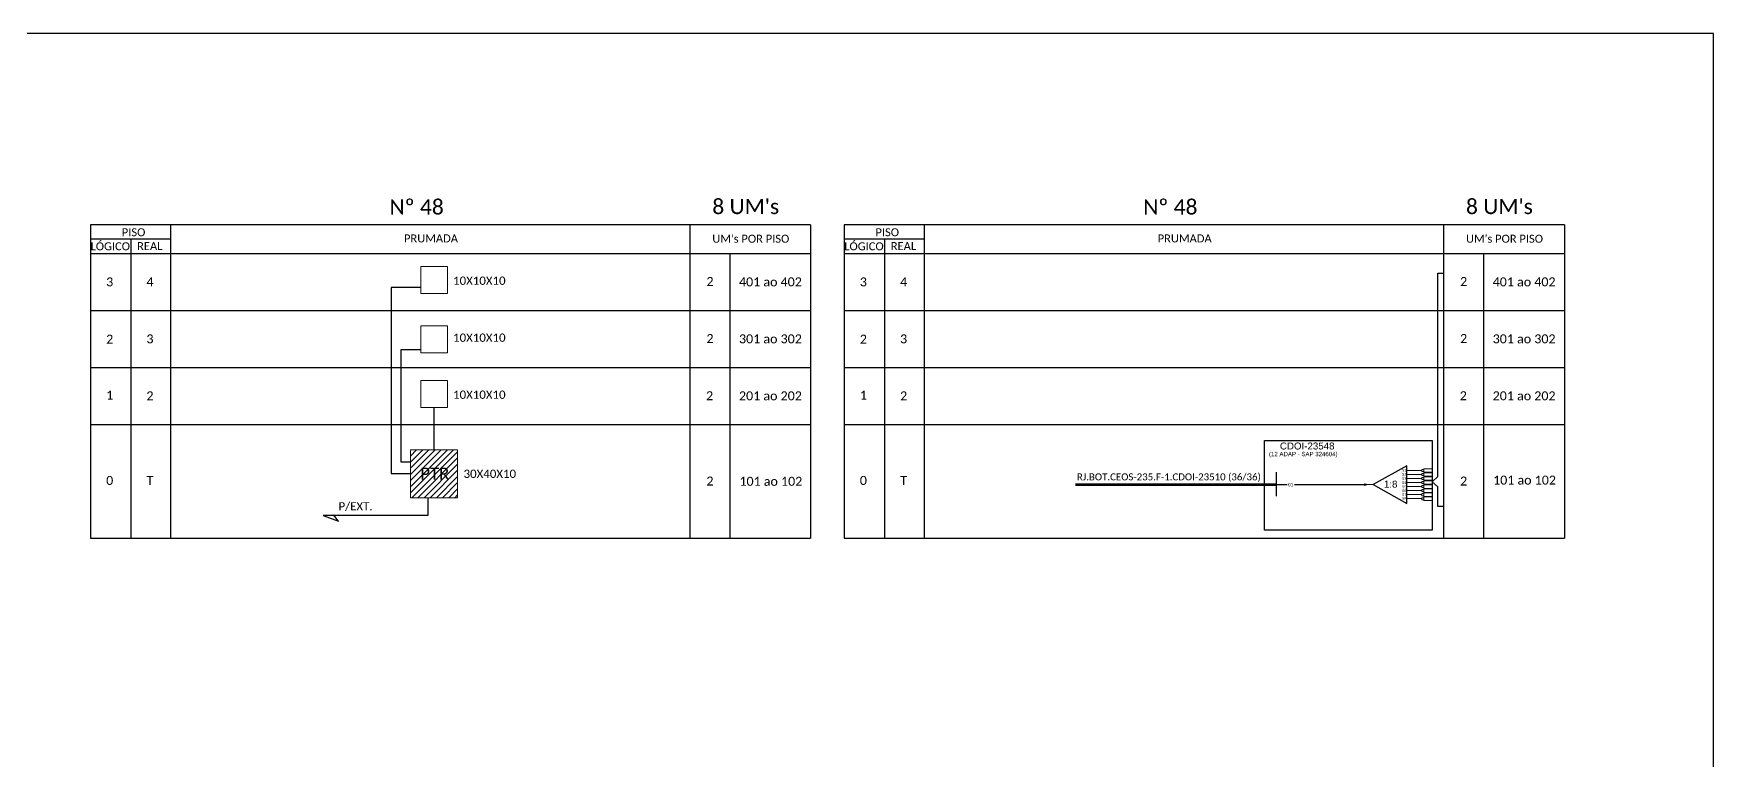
# Model space of a CAD drawing. Header units: metres. Extents: x -1286 to -445, y -500 to 94.
# Drawn here: x -927.8 to -445.1, y -114.6 to 94.2 of the extents above; entities that cross this region are included whole.
import ezdxf
from ezdxf.enums import TextEntityAlignment as Align

# ---------------------------------------------------------------- set-up
doc = ezdxf.new("R2010")
doc.units = ezdxf.units.M
doc.styles.add('ARIAL', font='arial.ttf')
doc.styles.add('WMF-Calibri0', font='calibri.ttf')

# ---------------------------------------------------------------- blocks, each defined once
blk = doc.blocks.new('SPLT_1-8_SC-APC')
at = {"color": 1}
blk.add_lwpolyline([(-7.37, -2.1), (-17.04, -7.55), (-7.37, -13), (-7.37, -2.1)], dxfattribs=at)
at = {"color": 3, "lineweight": 0}
for points in [[(-2.99, -3.51), (-7.37, -3.51)], [(-7.37, -4.66), (-2.99, -4.66)], [(-2.41, -3.02), (-2.41, -4)], [(-2.41, -3.02), (0, -3.02)], [(-2.41, -4), (0, -4)], [(-2.41, -4.17), (-2.41, -5.16)], [(-2.41, -4.17), (0, -4.17)], [(-7.37, -5.82), (-2.99, -5.82)], [(-7.37, -6.97), (-2.99, -6.97)], [(-7.37, -8.12), (-2.99, -8.12)], [(-7.37, -9.28), (-2.99, -9.28)], [(-2.41, -5.16), (0, -5.16)], [(-2.41, -5.32), (-2.41, -6.31)], [(-2.41, -5.32), (0, -5.32)], [(-2.41, -6.31), (0, -6.31)], [(-2.41, -6.48), (-2.41, -7.46)], [(-2.41, -6.48), (0, -6.48)], [(-2.41, -7.46), (0, -7.46)], [(-2.41, -7.63), (-2.41, -8.62)], [(-2.41, -7.63), (0, -7.63)], [(-2.41, -8.62), (0, -8.62)], [(-2.41, -8.78), (-2.41, -9.77)], [(-2.41, -8.78), (0, -8.78)], [(-7.37, -10.43), (-2.99, -10.43)], [(-7.37, -11.58), (-2.99, -11.58)], [(-2.41, -9.77), (0, -9.77)], [(-2.41, -9.94), (-2.41, -10.92)], [(-2.41, -9.94), (0, -9.94)], [(-2.41, -10.92), (0, -10.92)], [(-2.41, -11.09), (-2.41, -12.08)], [(-2.41, -11.09), (0, -11.09)], [(-2.41, -12.08), (0, -12.08)]]:
    blk.add_lwpolyline(points, dxfattribs=at)
for points in [[(-2.99, -3.22), (-2.41, -3.22), (-2.41, -3.8), (-2.99, -3.8)], [(-2.99, -4.38), (-2.41, -4.38), (-2.41, -4.95), (-2.99, -4.95)], [(-2.99, -5.53), (-2.41, -5.53), (-2.41, -6.1), (-2.99, -6.1)], [(-2.99, -6.68), (-2.41, -6.68), (-2.41, -7.26), (-2.99, -7.26)], [(-2.99, -7.84), (-2.41, -7.84), (-2.41, -8.41), (-2.99, -8.41)], [(-2.99, -8.99), (-2.41, -8.99), (-2.41, -9.56), (-2.99, -9.56)], [(-2.99, -10.14), (-2.41, -10.14), (-2.41, -10.72), (-2.99, -10.72)], [(-2.99, -11.3), (-2.41, -11.3), (-2.41, -11.87), (-2.99, -11.87)]]:
    blk.add_lwpolyline(points, close=True, dxfattribs=at)
at = {"color": 1, "lineweight": 0}
blk.add_lwpolyline([(-17.04, -7.55), (-19.26, -7.55)], dxfattribs=at)
at = {"color": 1, "style": 'ARIAL'}
for s, height, p in [('S1', 0.75, (-8.74, -3.78)), ('S2', 0.75, (-8.74, -4.97)), ('1:8', 2, (-13.91, -8.4)), ('S3', 0.75, (-8.74, -6.18)), ('S4', 0.75, (-8.74, -7.36)), ('S5', 0.75, (-8.74, -8.57)), ('S6', 0.75, (-8.74, -9.69)), ('S7', 0.75, (-8.74, -10.78)), ('S8', 0.75, (-8.74, -11.9))]:
    blk.add_text(s, height=height, dxfattribs=at).set_placement(p)

msp = doc.modelspace()

# ---------------------------------------------------------------- hatches: boundary and pattern name
h = msp.add_hatch()
h.set_pattern_fill('ANSI31', color=1, scale=10, style=0)
h.set_pattern_definition([(45, (-1431.1079, -423.113), (-0.8838835, 0.8838835), [])])
h.paths.add_polyline_path([(-819.49, -39.15), (-805.92, -39.15), (-805.92, -25.39), (-819.49, -25.39)])
h.paths.add_polyline_path([(-817.49, -34.8), (-807.4, -34.8), (-807.4, -29.65), (-817.49, -29.65)], flags=24)
h = msp.add_hatch(color=3)
h.dxf.hatch_style = 1
edge = h.paths.add_edge_path()
edge.add_arc((-545.1, -35.39), 0.256, 0, 360)

# ---------------------------------------------------------------- linework, layer by layer
at = {"color": 3}
msp.add_line((-812.7, -25.39), (-812.7, -13.24), dxfattribs=at)
at = {"color": 1}
msp.add_line((-570.72, -31.79), (-570.72, -38.66), dxfattribs=at)
msp.add_lwpolyline([(-1286.07, -499.81), (-445.07, -499.81), (-445.07, 94.19), (-1286.07, 94.19)], close=True)
for points in [[(-911.45, 39.27), (-911.45, -50.81)], [(-888.31, -50.81), (-888.31, 39.27)], [(-739.2, 39.27), (-739.2, -50.81)], [(-704.48, 39.27), (-704.48, -50.81)], [(-694.87, 39.27), (-694.87, -50.81)], [(-671.73, -50.81), (-671.73, 39.27)], [(-522.62, 39.27), (-522.62, -50.81)], [(-487.9, 39.27), (-487.9, -50.81)], [(-899.88, 35.16), (-899.88, -50.81)], [(-683.3, 35.16), (-683.3, -50.81)], [(-727.62, -50.81), (-727.62, 31.05)], [(-511.04, -50.81), (-511.04, 31.05)], [(-911.45, 14.68), (-704.48, 14.68)], [(-694.87, 14.68), (-487.9, 14.68)], [(-911.45, -1.7), (-704.48, -1.7)], [(-694.87, -1.7), (-487.9, -1.7)], [(-911.45, -18.07), (-704.48, -18.07)], [(-694.87, -18.07), (-487.9, -18.07)], [(-911.45, -50.81), (-704.48, -50.81)], [(-694.87, -50.81), (-487.9, -50.81)]]:
    msp.add_lwpolyline(points)
at = {"color": 0}
for points in [[(-704.48, 39.27), (-911.45, 39.27)], [(-487.9, 39.27), (-694.87, 39.27)], [(-888.31, 35.16), (-911.45, 35.16)], [(-671.73, 35.16), (-694.87, 35.16)], [(-911.45, 31.05), (-704.48, 31.05)], [(-694.87, 31.05), (-487.9, 31.05)]]:
    msp.add_lwpolyline(points, dxfattribs=at)
at = {"lineweight": 0}
for points in [[(-808.88, 27.27), (-816.54, 27.27), (-816.54, 19.5), (-808.88, 19.5)], [(-808.87, 10.21), (-816.54, 10.21), (-816.54, 2.45), (-808.87, 2.45)], [(-808.88, -5.47), (-816.54, -5.47), (-816.54, -13.24), (-808.88, -13.24)]]:
    msp.add_lwpolyline(points, close=True, dxfattribs=at)
at = {"color": 3}
for points in [[(-522.62, -41.71), (-524.27, -41.71), (-524.27, -36.05), (-525.84, -34.54), (-524.27, -33.03), (-524.27, 25.41), (-522.62, 25.41)], [(-816.54, 21.26), (-824.98, 21.26), (-824.98, -32.17), (-819.49, -32.17)], [(-816.54, 3.35), (-822.22, 3.35), (-822.22, -28.86), (-819.49, -28.86)], [(-570.72, -35.39), (-567.56, -35.39)], [(-565.49, -35.39), (-545.38, -35.39)]]:
    msp.add_lwpolyline(points, dxfattribs=at)
at = {"color": 1}
msp.add_lwpolyline([(-574.08, -22.69), (-525.87, -22.69), (-525.87, -48.44), (-574.08, -48.44)], close=True, dxfattribs=at)
at = {"color": 1, "lineweight": 0}
msp.add_lwpolyline([(-819.49, -25.39), (-805.92, -25.39), (-805.92, -39.15), (-819.49, -39.15)], close=True, dxfattribs=at)
at = {"color": 1}
msp.add_lwpolyline([(-628.42, -35.42, 0.8, 0.8, 0), (-570.72, -35.39, 0.8, 0.8, 0)], format="xyseb", dxfattribs=at)
for points in [[(-814.47, -39.15), (-814.47, -44.26), (-844.61, -44.26)], [(-844.61, -44.26), (-840.19, -45.85)], [(-840.19, -45.85), (-841.6, -44.02)]]:
    msp.add_lwpolyline(points, dxfattribs=at)
at = {"color": 3}
msp.add_circle((-545.1, -35.39), 0.256, dxfattribs=at)

# ---------------------------------------------------------------- block references
msp.add_blockref('SPLT_1-8_SC-APC', (-525.84, -27.84), dxfattribs=at)

# ---------------------------------------------------------------- texts
at = {"color": 0, "style": 'WMF-Calibri0'}
for s, height, p in [('Nº 48', 4.338, (-825.5, 42.22)), ("8 UM's", 4.338, (-732.74, 42.34)), ('Nº 48', 4.338, (-608.92, 42.22)), ("8 UM's", 4.338, (-516.16, 42.34)), ('  LÓGICO', 2.3, (-913.03, 31.94)), ('     PISO', 2.3, (-906.49, 35.97)), ('    REAL', 2.3, (-901.27, 32)), ('PRUMADA', 2.3, (-821.34, 34.2)), ("UM's POR PISO", 2.3, (-732.74, 34.11)), ('  LÓGICO', 2.3, (-696.45, 31.94)), ('     PISO', 2.3, (-689.91, 35.97)), ('    REAL', 2.3, (-684.69, 32)), ('PRUMADA', 2.3, (-604.76, 34.2)), ("UM's POR PISO", 2.3, (-516.16, 34.11))]:
    msp.add_text(s, height=height, dxfattribs=at).set_placement(p)
at = {"color": 7, "style": 'WMF-Calibri0'}
for s, height, p in [('10X10X10', 2.373, (-807.23, 22.02)), ('10X10X10', 2.373, (-807.23, 5.65)), ('10X10X10', 2.373, (-807.23, -10.73)), ('PTR', 3.433, (-816.63, -33.92)), ('30X40X10', 2.373, (-804.22, -33.46)), ('P/EXT.', 2.373, (-840.16, -42.8))]:
    msp.add_text(s, height=height, dxfattribs=at).set_placement(p)
at = {"color": 7, "linetype": 'Continuous', "style": 'WMF-Calibri0'}
for s, p in [('401 ao 402', (-725.07, 21.58)), ('401 ao 402', (-508.49, 21.58)), ('301 ao 302', (-725.07, 5.21)), ('301 ao 302', (-508.49, 5.21)), ('201 ao 202', (-725.07, -11.16)), ('201 ao 202', (-508.49, -11.16)), ('101 ao 102', (-724.95, -35.72)), ('101 ao 102', (-508.37, -35.37))]:
    msp.add_text(s, height=2.575, dxfattribs=at).set_placement(p)
at = {"color": 1}
for s, style, p in [('CDOI-23548', 'ARIAL', (-569.63, -25.29)), ('RJ.BOT.CEOS-235.F-1.CDOI-23510 (36/36)', 'WMF-Calibri0', (-627.97, -34.16))]:
    msp.add_text(s, height=2, dxfattribs=dict(at, style=style)).set_placement(p)
at = {"color": 1, "style": 'ARIAL'}
msp.add_text('(12 ADAP - SAP 324604)', height=1.25, dxfattribs=at).set_placement((-562.92, -27.22), align=Align.CENTER)
at = {"style": 'ARIAL'}
msp.add_text('01', height=1, dxfattribs=at).set_placement((-566.56, -35.39), align=Align.MIDDLE_CENTER)
at = {"color": 7, "linetype": 'Continuous', "style": 'WMF-Calibri0', "flags": 4}
for tag, p in [('3', (-905.91, 22.86)), ('4', (-894.34, 22.86)), ('2', (-733.41, 22.98)), ('3', (-689.33, 22.86)), ('4', (-677.76, 22.86)), ('2', (-516.83, 22.98)), ('2', (-905.91, 6.42)), ('3', (-894.34, 6.49)), ('2', (-733.41, 6.6)), ('2', (-689.33, 6.42)), ('3', (-677.76, 6.49)), ('2', (-516.83, 6.6)), ('1', (-905.91, -9.66)), ('2', (-894.34, -9.88)), ('2', (-733.51, -9.85)), ('1', (-689.33, -9.66)), ('2', (-677.76, -9.88)), ('2', (-516.93, -9.85)), ('0', (-905.91, -34.18)), ('T', (-894.34, -34.18)), ('2', (-733.42, -34.36)), ('0', (-689.33, -34.18)), ('T', (-677.76, -34.18)), ('2', (-516.84, -34.36))]:
    msp.add_attdef(tag, text='XX', height=2.575, dxfattribs=at).set_placement(p, align=Align.MIDDLE_CENTER)

doc.saveas('drawing.dxf')
